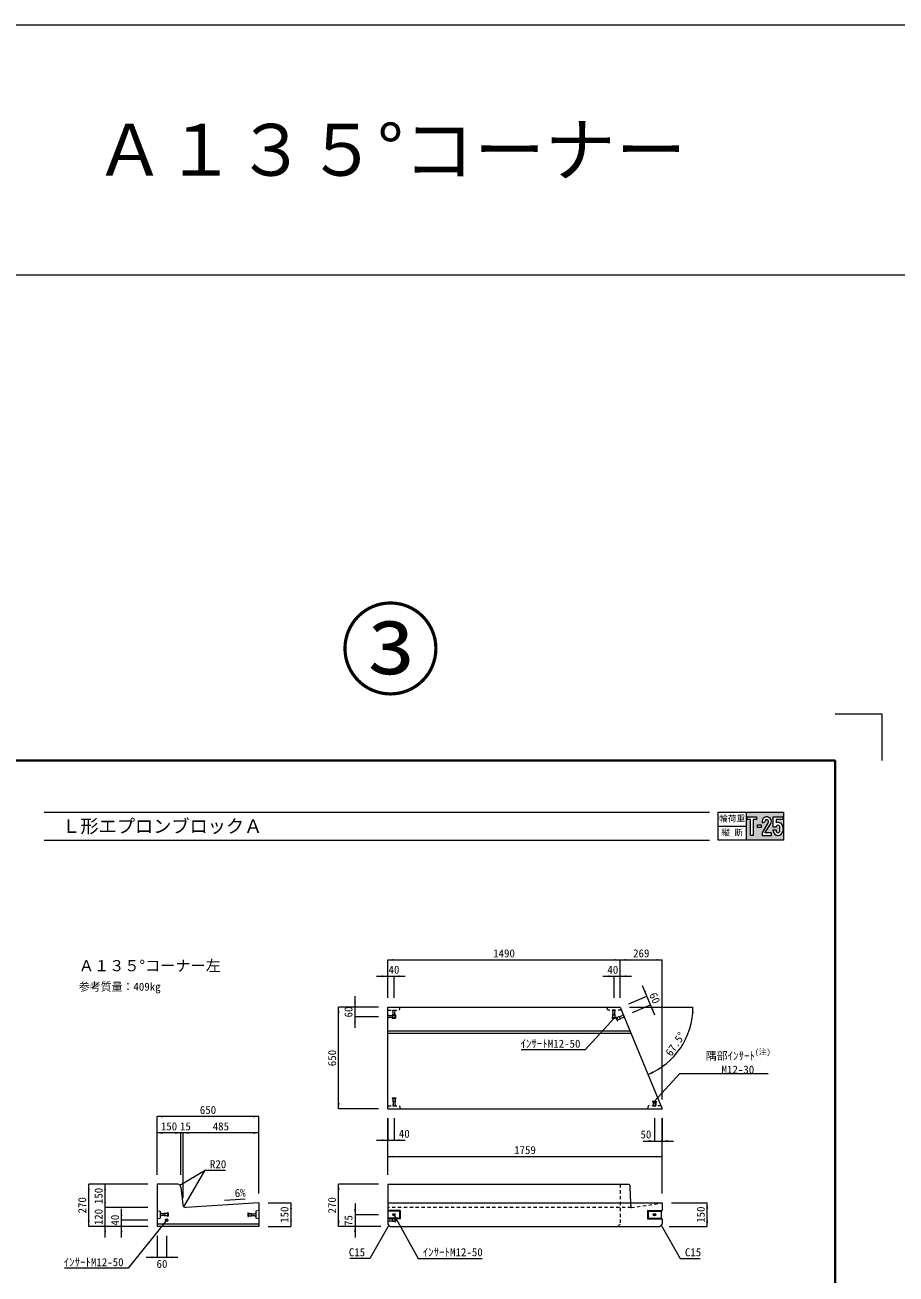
# Model space of a CAD drawing. Units: millimetres at full size. Extents: x 15766 to 83153, y 33859 to 66135.
# Drawn here: x 39752 to 45335, y 58131 to 66135 of the extents above; entities that cross this region are included whole.
import ezdxf
from ezdxf.enums import TextEntityAlignment as Align

# ---------------------------------------------------------------- set-up
doc = ezdxf.new("R2010")
doc.units = ezdxf.units.MM
doc.header["$LTSCALE"] = 28
doc.linetypes.add('USER2', pattern=[1.35, 0.75, -0.6])
for name, color, linetype, lineweight in [('0_2', 1, 'Continuous', 13), ('Defpoints_3', 7, 'Continuous', 13), ('インサート', 3, 'USER2', 5), ('図枠', 7, 'Continuous', 5), ('寸法線', 7, 'Continuous', 13), ('引出線', 4, 'Continuous', 13), ('文字', 7, 'Continuous', 13), ('本体', 2, 'Continuous', 13), ('補助線', 8, 'Continuous', 13)]:
    doc.layers.add(name, color=color, linetype=linetype, lineweight=lineweight)
doc.layers.add('ハッチング', color=7, linetype='Continuous')
doc.styles.add('ＭＳ ゴシック', font='')
doc.styles.get('ＭＳ ゴシック').set_extended_font_data('MS Gothic')

# ---------------------------------------------------------------- blocks, each defined once
blk = doc.blocks.new('filled_arrow')
at = {"color": 0, "linetype": 'Continuous', "lineweight": -2}
blk.add_solid([(7.5, 1.25), (0, 0), (7.5, -1.25)], dxfattribs=at)

msp = doc.modelspace()

# ---------------------------------------------------------------- hatches: boundary and pattern name
at = {"layer": 'ハッチング'}
h = msp.add_hatch(color=256, dxfattribs=at)
h.paths.add_polyline_path([(44614.1, 60910.73), (44614.1, 61090.73), (44374.1, 61090.73), (44374.1, 60910.73)])
h.paths.add_polyline_path([(44476.1, 60940.73), (44476.1, 60958.73), (44516.11, 61024.11, 0.53298), (44507.93, 61041.95, 0.53298), (44494.51, 61027.62), (44477.12, 61022.96, -0.5398), (44510.82, 61059.71, -0.5398), (44531.13, 61014.18), (44494.46, 60958.73), (44536.1, 60958.73), (44536.1, 60940.73)], flags=16)
h.paths.add_polyline_path([(44419.1, 60940.73), (44401.1, 60940.73), (44401.1, 61042.73), (44380.1, 61042.73), (44380.1, 61060.73), (44440.1, 61060.73), (44440.1, 61042.73), (44419.1, 61042.73)], flags=16)
h.paths.add_polyline_path([(44446.1, 60991.73), (44446.1, 61009.73), (44470.1, 61009.73), (44470.1, 60991.73)], flags=16)
h.paths.add_polyline_path([(44548.1, 60970.73), (44548.1, 60976.73), (44566.1, 60976.73), (44566.1, 60970.73, 1), (44590.1, 60970.73), (44590.1, 60994.73, 1), (44566.1, 60994.73), (44548.1, 60994.73), (44548.1, 61060.73), (44608.1, 61060.73), (44608.1, 61042.73), (44566.1, 61042.73), (44566.1, 61022.22, -0.54057), (44608.1, 60994.73), (44608.1, 60970.73, -1)], flags=16)
at = {"layer": '引出線'}
msp.add_hatch(color=256, dxfattribs=at).paths.add_polyline_path([(40745.1, 58700.85), (40746.24, 58701.28), (40746.04, 58701.62)])

# ---------------------------------------------------------------- linework, layer by layer
at = {"layer": '0_2'}
for p, q in [((15766.3, 66135.04), (83153.02, 66135.04)), ((15766.3, 64534.68), (83153.02, 64534.68))]:
    msp.add_line(p, q, dxfattribs=at)
at = {"layer": 'Defpoints_3'}
for p, q in [((44944.1, 61720.73), (45244.1, 61720.73)), ((45244.1, 61720.73), (45244.1, 61420.73))]:
    msp.add_line(p, q, dxfattribs=at)
at = {"layer": 'インサート'}
for p, q in [((42108.75, 59774.81), (42108.75, 59820.81)), ((42108.75, 59820.81), (42125.25, 59820.81)), ((42111, 59790.81), (42111, 59820.81)), ((42123, 59790.81), (42123, 59820.81)), ((42127, 59791.81), (42123, 59791.81)), ((42123, 59791.81), (42123, 59767.81)), ((42125.25, 59774.81), (42125.25, 59820.81)), ((42127, 59791.81), (42127, 59767.81)), ((43518.75, 59774.81), (43518.75, 59820.81)), ((43518.75, 59820.81), (43535.25, 59820.81)), ((43521, 59790.81), (43521, 59820.81)), ((43533, 59790.81), (43533, 59820.81)), ((43535.25, 59774.81), (43535.25, 59820.81)), ((43544.31, 59774.39), (43586.81, 59792)), ((43586.81, 59792), (43593.12, 59776.75)), ((42123, 59788.06), (42077, 59788.06)), ((42077, 59788.06), (42077, 59771.56)), ((42107, 59785.81), (42077, 59785.81)), ((42107, 59773.81), (42077, 59773.81)), ((42123, 59771.56), (42077, 59771.56)), ((42105, 59770.81), (42105, 59774.81)), ((42105, 59774.81), (42129, 59774.81)), ((42105, 59770.81), (42129, 59770.81)), ((42107, 59785.81), (42107, 59773.81)), ((42111, 59790.81), (42123, 59790.81)), ((42127, 59767.81), (42123, 59767.81)), ((42129, 59770.81), (42129, 59774.81)), ((43515, 59770.81), (43515, 59774.81)), ((43515, 59774.81), (43539, 59774.81)), ((43515, 59770.81), (43539, 59770.81)), ((43521, 59790.81), (43533, 59790.81)), ((43539, 59770.81), (43539, 59774.81)), ((43539.18, 59776.33), (43542.87, 59777.86)), ((43539.18, 59776.33), (43548.36, 59754.16)), ((43542.87, 59777.86), (43552.06, 59755.69)), ((43548.36, 59754.16), (43552.06, 59755.69)), ((43550.62, 59759.15), (43593.12, 59776.75)), ((43559.95, 59778.44), (43587.67, 59789.92)), ((43559.95, 59778.44), (43564.54, 59767.35)), ((43564.54, 59767.35), (43592.26, 59778.83)), ((42105, 59258.81), (42105, 59254.81)), ((42105, 59258.81), (42129, 59258.81)), ((42105, 59254.81), (42129, 59254.81)), ((42108.75, 59254.81), (42108.75, 59208.81)), ((42111, 59238.81), (42111, 59208.81)), ((42111, 59238.81), (42123, 59238.81)), ((42123, 59238.81), (42123, 59208.81)), ((42125.25, 59254.81), (42125.25, 59208.81)), ((42129, 59258.81), (42129, 59254.81)), ((43774.24, 59238.81), (43774.24, 59234.81)), ((43774.24, 59238.81), (43798.24, 59238.81)), ((43774.24, 59234.81), (43798.24, 59234.81)), ((43777.99, 59234.81), (43777.99, 59208.81)), ((43794.49, 59234.81), (43794.49, 59208.81)), ((43798.24, 59238.81), (43798.24, 59234.81)), ((42108.75, 59208.81), (42125.25, 59208.81)), ((43777.99, 59208.81), (43794.49, 59208.81)), ((43780.24, 59228.81), (43780.24, 59208.81)), ((43780.24, 59228.81), (43792.24, 59228.81)), ((43792.24, 59228.81), (43792.24, 59208.81)), ((40664.78, 58519.27), (40618.78, 58519.27)), ((40618.78, 58519.27), (40618.78, 58502.77)), ((40648.78, 58517.02), (40618.78, 58517.02)), ((40648.78, 58517.02), (40648.78, 58505.02)), ((40668.78, 58523.02), (40664.78, 58523.02)), ((40664.78, 58523.02), (40664.78, 58499.02)), ((40668.78, 58523.02), (40668.78, 58499.02)), ((41180.78, 58523.02), (41184.78, 58523.02)), ((41180.78, 58523.02), (41180.78, 58499.02)), ((41184.78, 58523.02), (41184.78, 58499.02)), ((41184.78, 58519.27), (41230.78, 58519.27)), ((41200.78, 58517.02), (41230.78, 58517.02)), ((41200.78, 58517.02), (41200.78, 58505.02)), ((41230.78, 58519.27), (41230.78, 58502.77)), ((40648.78, 58505.02), (40618.78, 58505.02)), ((40664.78, 58502.77), (40618.78, 58502.77)), ((40668.78, 58499.02), (40664.78, 58499.02)), ((41180.78, 58499.02), (41184.78, 58499.02)), ((41184.78, 58502.77), (41230.78, 58502.77)), ((41200.78, 58505.02), (41230.78, 58505.02)), ((42123, 58484.27), (42077, 58484.27)), ((42077, 58484.27), (42077, 58467.77)), ((42107, 58482.02), (42077, 58482.02)), ((42107, 58470.02), (42077, 58470.02)), ((42123, 58467.77), (42077, 58467.77)), ((42107, 58482.02), (42107, 58470.02)), ((42127, 58488.02), (42123, 58488.02)), ((42123, 58488.02), (42123, 58464.02)), ((42127, 58464.02), (42123, 58464.02)), ((42127, 58488.02), (42127, 58464.02))]:
    msp.add_line(p, q, dxfattribs=at)
at = {"layer": 'インサート', "linetype": 'Continuous'}
for centre, radius in [((42117, 58511.02), 8.25), ((42117, 58511.02), 6), ((43786.24, 58511.02), 8.25), ((43786.24, 58511.02), 6), ((40659.78, 58476.02), 8.25), ((40659.78, 58476.02), 6)]:
    msp.add_circle(centre, radius, dxfattribs=at)
at = {"layer": '図枠', "lineweight": 40}
for p, q in [((39544.1, 61420.73), (44944.1, 61420.73)), ((44944.1, 61420.73), (44944.1, 53110.73))]:
    msp.add_line(p, q, dxfattribs=at)
at = {"layer": '図枠', "lineweight": 13}
for p, q in [((39874.1, 61090.73), (44138.63, 61090.73)), ((44374.1, 61090.73), (44374.1, 60910.73)), ((44194.1, 61000.73), (44374.1, 61000.73)), ((44477.12, 61022.96), (44494.51, 61027.62)), ((44590.1, 60970.73), (44590.1, 60994.73)), ((44608.1, 60994.73), (44608.1, 60970.73)), ((39874.1, 60910.73), (44138.63, 60910.73))]:
    msp.add_line(p, q, dxfattribs=at)
for points in [[(44614.1, 61090.73), (44614.1, 60910.73), (44194.1, 60910.73), (44194.1, 61090.73)], [(44401.1, 60940.73), (44401.1, 61042.73), (44380.1, 61042.73), (44380.1, 61060.73), (44440.1, 61060.73), (44440.1, 61042.73), (44419.1, 61042.73), (44419.1, 60940.73)], [(44446.1, 61009.73), (44470.1, 61009.73), (44470.1, 60991.73), (44446.1, 60991.73)]]:
    msp.add_lwpolyline(points, close=True, dxfattribs=at)
for points in [[(44516.11, 61024.11), (44476.1, 60958.73), (44476.1, 60940.73), (44536.1, 60940.73), (44536.1, 60958.73), (44494.46, 60958.73), (44531.13, 61014.18)], [(44566.1, 60994.73), (44548.1, 60994.73), (44548.1, 61060.73), (44608.1, 61060.73), (44608.1, 61042.73), (44566.1, 61042.73), (44566.1, 61022.22)], [(44548.1, 60970.73), (44548.1, 60976.73), (44566.1, 60976.73), (44566.1, 60970.73)]]:
    msp.add_lwpolyline(points, dxfattribs=at)
for centre, radius, start, end in [((44506.03, 61030.28), 29.82, 327.32155, 194.20268), ((44506.03, 61030.28), 11.82, 328.53575, 192.98848), ((44578.1, 60994.73), 30, 0, 113.57818), ((44578.1, 60994.73), 12, 0, 180), ((44578.1, 60970.73), 30, 180, 0), ((44578.1, 60970.73), 12, 180, 0)]:
    msp.add_arc(centre, radius, start, end, dxfattribs=at)
at = {"layer": '寸法線'}
for p, q in [((42077, 60143.75), (43567, 60143.75)), ((42077, 59899.81), (42077, 60143.75)), ((43567, 59899.81), (43567, 60143.75)), ((43567, 60143.75), (43836.24, 60143.75)), ((43567, 59899.81), (43567, 60143.75)), ((43836.24, 59249.81), (43836.24, 60143.75)), ((42005, 60038.75), (42189, 60038.75)), ((42077, 59899.81), (42077, 60038.75)), ((42117, 59899.81), (42117, 60038.75)), ((43455, 60038.75), (43639, 60038.75)), ((43527, 59899.81), (43527, 60038.75)), ((43567, 59899.81), (43567, 60038.75)), ((43788.74, 59788.78), (43710.68, 59977.25)), ((41867.05, 59707.81), (41867.05, 59911.81)), ((43622.43, 59862.77), (43738.23, 59910.73)), ((41762.05, 59189.81), (41762.05, 59839.81)), ((42017, 59839.81), (41762.05, 59839.81)), ((42017, 59839.81), (41867.05, 59839.81)), ((43627, 59839.81), (44032.82, 59839.81)), ((43645.4, 59807.34), (43761.19, 59855.3)), ((42017, 59779.81), (41867.05, 59779.81)), ((42017, 59189.81), (41762.05, 59189.81)), ((41249.78, 59140.01), (40599.78, 59140.01)), ((40599.78, 58766.02), (40599.78, 59140.01)), ((41249.78, 58646.02), (41249.78, 59140.01)), ((42077, 59129.81), (42077, 58988.09)), ((42077, 58766.02), (42077, 59129.09)), ((42117, 59129.81), (42117, 58988.09)), ((43786.24, 59129.81), (43786.24, 58983.09)), ((43836.24, 59129.81), (43836.24, 58983.09)), ((43836.24, 58646.02), (43836.24, 59129.09)), ((40749.78, 59035.01), (40599.78, 59035.01)), ((40599.78, 58766.02), (40599.78, 59035.01)), ((40836.78, 59035.01), (40677.78, 59035.01)), ((40749.78, 58766.02), (40749.78, 59035.01)), ((40749.78, 58766.02), (40749.78, 59035.01)), ((41249.78, 59035.01), (40764.78, 59035.01)), ((40764.78, 58616.02), (40764.78, 59035.01)), ((40764.78, 58616.02), (40764.78, 59035.01)), ((41249.78, 58646.02), (41249.78, 59035.01)), ((42005, 58988.09), (42189, 58988.09)), ((43714.24, 58983.09), (43908.24, 58983.09)), ((42077, 58883.09), (43836.24, 58883.09)), ((40160.41, 58436.02), (40160.41, 58706.02)), ((40539.78, 58706.02), (40160.41, 58706.02)), ((40265.41, 58556.02), (40265.41, 58706.02)), ((40539.78, 58706.02), (40265.41, 58706.02)), ((41762.05, 58436.02), (41762.05, 58706.02)), ((42017, 58706.02), (41762.05, 58706.02)), ((40265.41, 58364.02), (40265.41, 58628.02)), ((40539.78, 58556.02), (40265.41, 58556.02)), ((40539.78, 58556.02), (40265.41, 58556.02)), ((40370.41, 58364.02), (40370.41, 58548.02)), ((41309.78, 58586.02), (41456.75, 58586.02)), ((41456.75, 58586.02), (41456.75, 58436.02)), ((41867.05, 58583.02), (41867.05, 58364.02)), ((42017, 58511.02), (41867.05, 58511.02)), ((43896.24, 58586.02), (44124.76, 58586.02)), ((44124.76, 58436.02), (44124.76, 58586.02)), ((40539.78, 58436.02), (40160.41, 58436.02)), ((40539.78, 58436.02), (40265.41, 58436.02)), ((40539.78, 58476.02), (40370.41, 58476.02)), ((40539.78, 58436.02), (40370.41, 58436.02)), ((41309.78, 58436.02), (41456.75, 58436.02)), ((42032, 58436.02), (41762.05, 58436.02)), ((42032, 58436.02), (41867.05, 58436.02)), ((43881.24, 58436.02), (44124.76, 58436.02)), ((40599.78, 58376.02), (40599.78, 58237.82)), ((40659.78, 58376.02), (40659.78, 58237.82)), ((40527.78, 58237.82), (40731.78, 58237.82))]:
    msp.add_line(p, q, dxfattribs=at)
msp.add_arc((43567, 59839.81), 465.81, 292.5, 0, dxfattribs=at)
at = {"layer": '引出線'}
msp.add_line((40745.1, 58700.85), (40907.34, 58795.51), dxfattribs=at)
for points in [[(43527, 59770.81), (43341.86, 59567.82), (42932.21, 59567.82)], [(43786.24, 59238.81), (43948.51, 59416.68), (44098.51, 59416.68), (44514.21, 59416.68)], [(40769.81, 58561.93), (40907.34, 58795.51), (41036.57, 58795.51)], [(41030.79, 58604.38), (41098.23, 58608.56), (41162.25, 58612.52)], [(40654.64, 58469.56), (40413.9, 58167.42), (40004.26, 58167.42)], [(42084.5, 58443.52), (41961.96, 58231.26), (41833.55, 58231.26)], [(42120.99, 58503.8), (42271.49, 58231.26), (42681.14, 58231.26)], [(43828.74, 58443.52), (43951.29, 58231.26), (44079.69, 58231.26)]]:
    msp.add_lwpolyline(points, dxfattribs=at)
msp.add_lwpolyline([(40745.1, 58700.85), (40746.24, 58701.28), (40746.04, 58701.62)], close=True, dxfattribs=at)
at = {"layer": '本体'}
for p, q in [((42077, 59189.81), (42077, 59839.81)), ((42077, 59839.81), (43567, 59839.81)), ((43567, 59839.81), (43836.24, 59189.81)), ((42077, 59189.81), (43836.24, 59189.81)), ((40599.78, 58706.02), (40599.78, 58436.02)), ((40731.68, 58706.02), (40599.78, 58706.02)), ((40751.58, 58688.01), (40762.87, 58575.18)), ((42077, 58706.02), (42077, 58451.02)), ((42077, 58706.02), (43620.85, 58706.02)), ((43629.13, 58688.07), (43633.21, 58586.02)), ((41249.78, 58586.02), (40784, 58557.21)), ((41249.78, 58586.02), (41249.78, 58436.02)), ((42077, 58586.02), (43836.24, 58586.02)), ((43828.37, 58533.52), (43836.24, 58538.52)), ((43828.37, 58533.52), (43828.37, 58488.52)), ((43836.24, 58586.02), (43836.24, 58538.52)), ((41249.78, 58436.02), (40599.78, 58436.02)), ((42077, 58451.02), (42092, 58436.02)), ((42092, 58436.02), (43821.24, 58436.02)), ((43836.24, 58451.02), (43821.24, 58436.02)), ((43828.37, 58488.52), (43836.24, 58483.52)), ((43836.24, 58483.52), (43836.24, 58451.02))]:
    msp.add_line(p, q, dxfattribs=at)
at = {"layer": '本体', "linetype": 'USER2', "lineweight": 9}
for p, q in [((42077, 59820.81), (42152, 59820.81)), ((42152, 59820.81), (42157, 59839.81)), ((43487, 59820.81), (43482, 59839.81)), ((43574.87, 59820.81), (43487, 59820.81)), ((42077, 59208.81), (42152, 59208.81)), ((42152, 59208.81), (42157, 59189.81)), ((43746.24, 59208.81), (43741.24, 59189.81)), ((43828.37, 59208.81), (43746.24, 59208.81)), ((43567, 58706.02), (43567, 58451.02)), ((43637.42, 58556.33), (42077, 58556.33)), ((43633.21, 58586.02), (43633.66, 58574.58)), ((43637.42, 58556.33), (43836.24, 58586.02)), ((43567, 58451.02), (43552, 58436.02))]:
    msp.add_line(p, q, dxfattribs=at)
at = {"layer": '本体', "lineweight": 9}
for p, q in [((42077, 59689.81), (43629.13, 59689.81)), ((42077, 59674.81), (43635.35, 59674.81)), ((40599.78, 58538.52), (40618.78, 58533.52)), ((40618.78, 58533.52), (40618.78, 58488.52)), ((41249.78, 58538.52), (41230.78, 58533.52)), ((41230.78, 58533.52), (41230.78, 58488.52)), ((40599.78, 58483.52), (40618.78, 58488.52)), ((41249.78, 58483.52), (41230.78, 58488.52))]:
    msp.add_line(p, q, dxfattribs=at)
at = {"layer": '本体', "lineweight": 5}
for p, q in [((42157, 58538.52), (42077, 58538.52)), ((42152, 58533.52), (42077, 58533.52)), ((42157, 58538.52), (42152, 58533.52)), ((42152, 58533.52), (42152, 58488.52)), ((42157, 58538.52), (42157, 58483.52)), ((43741.24, 58538.52), (43836.24, 58538.52)), ((43741.24, 58538.52), (43741.24, 58483.52)), ((43741.24, 58538.52), (43746.24, 58533.52)), ((43746.24, 58533.52), (43828.37, 58533.52)), ((43746.24, 58533.52), (43746.24, 58488.52)), ((41249.78, 58451.02), (40599.78, 58451.02)), ((42152, 58488.52), (42077, 58488.52)), ((42157, 58483.52), (42077, 58483.52)), ((42152, 58488.52), (42157, 58483.52)), ((43746.24, 58488.52), (43741.24, 58483.52)), ((43741.24, 58483.52), (43836.24, 58483.52)), ((43746.24, 58488.52), (43828.37, 58488.52))]:
    msp.add_line(p, q, dxfattribs=at)
at = {"layer": '本体'}
for centre, start, end in [((40731.68, 58686.02), 5.71059, 90), ((40782.77, 58577.17), 185.71059, 273.53956)]:
    msp.add_arc(centre, 20, start, end, dxfattribs=at)
msp.add_open_spline([(43620.85, 58706.02), (43621.63, 58705.95), (43622.41, 58705.87), (43623.11, 58705.7), (43628.81, 58704.3), (43628.97, 58696.19), (43629.13, 58688.07)], degree=3, knots=[0, 0, 0, 0, 1, 1, 1, 2, 2, 2, 2], dxfattribs=at)
at = {"layer": '本体', "linetype": 'USER2', "lineweight": 9}
msp.add_open_spline([(43633.66, 58574.58), (43633.87, 58571.32), (43634.08, 58568.05), (43634.81, 58564.66), (43635.29, 58562.42), (43636.01, 58560.13), (43637.64, 58558.7), (43638.34, 58558.09), (43639.21, 58557.63), (43640.11, 58557.31), (43640.41, 58557.21), (43640.71, 58557.11), (43641.03, 58557.07), (43641.2, 58557.04), (43641.38, 58557.02), (43641.55, 58557.02), (43641.86, 58557.02), (43642.17, 58557.05), (43642.48, 58557.08)], degree=3, knots=[0, 0, 0, 0, 1, 1, 1, 2, 2, 2, 3, 3, 3, 4, 4, 4, 5, 5, 5, 6, 6, 6, 6], dxfattribs=at)

# ---------------------------------------------------------------- block references
at = {"layer": '寸法線', "xscale": 4.8, "yscale": 4.8}
for p in [(42077, 60143.75), (43567, 60143.75), (42117, 60038.75), (43567, 60038.75), (40599.78, 59140.01), (40599.78, 59035.01), (40764.78, 59035.01), (40764.78, 59035.01), (42117, 58988.09), (43836.24, 58983.09), (42077, 58883.09), (40659.78, 58237.82)]:
    msp.add_blockref('filled_arrow', p, dxfattribs=at)
for p, rotation in [((43567, 60143.75), 180), ((43836.24, 60143.75), 180), ((42077, 60038.75), 180), ((43527, 60038.75), 180), ((41867.05, 59839.81), 90), ((43738.23, 59910.73), 112.5), ((41762.05, 59839.81), 270), ((43761.19, 59855.3), 292.5), ((44032.82, 59839.81), 267.8), ((41867.05, 59779.81), 270), ((43745.26, 59409.45), 24.7), ((41762.05, 59189.81), 90), ((41249.78, 59140.01), 180), ((40749.78, 59035.01), 180), ((40749.78, 59035.01), 180), ((41249.78, 59035.01), 180), ((42077, 58988.09), 180), ((43786.24, 58983.09), 180), ((43836.24, 58883.09), 180), ((40160.41, 58706.02), 270), ((40265.41, 58706.02), 270), ((41762.05, 58706.02), 270), ((40265.41, 58556.02), 90), ((40265.41, 58556.02), 90), ((40370.41, 58476.02), 90), ((41456.75, 58586.02), 270), ((41867.05, 58511.02), 90), ((44124.76, 58586.02), 270), ((40160.41, 58436.02), 90), ((40265.41, 58436.02), 270), ((40370.41, 58436.02), 270), ((41456.75, 58436.02), 90), ((41762.05, 58436.02), 90), ((41867.05, 58436.02), 270), ((44124.76, 58436.02), 90), ((40599.78, 58237.82), 180)]:
    msp.add_blockref('filled_arrow', p, dxfattribs=dict(at, rotation=rotation))
at = {"layer": '引出線'}
for p, xscale, yscale, rotation in [((43527, 59770.81), 0.16, 0.16, 227.6), ((43786.24, 59238.81), 0.16, 0.16, 47.6), ((41030.79, 58604.38), 0.133, 0.133, 3.5), ((40769.81, 58561.93), 0.16, 0.16, 59.5), ((40654.64, 58469.56), 0.16, 0.16, 231.5), ((42084.5, 58443.52), 0.16, 0.16, 240), ((42120.99, 58503.8), 0.16, 0.16, 298.9), ((43828.74, 58443.52), 0.16, 0.16, 300)]:
    msp.add_blockref('filled_arrow', p, dxfattribs=dict(at, xscale=xscale, yscale=yscale, rotation=rotation))

# ---------------------------------------------------------------- texts
at = {"layer": '図枠', "style": 'ＭＳ ゴシック'}
for s, p in [('輪荷重', (44284.1, 61050.18)), ('縦 断', (44284.1, 60960.18))]:
    msp.add_text(s, height=39.88, dxfattribs=at).set_placement(p, align=Align.MIDDLE_CENTER)
msp.add_text('\u3000Ｌ形エプロンブロックＡ', height=85.45, dxfattribs=at).set_placement((39874.1, 61000.73), align=Align.MIDDLE_LEFT)
at = {"layer": '寸法線', "style": 'ＭＳ ゴシック'}
for s, p in [('1490', (42822, 60185.75)), ('269', (43701.62, 60185.75)), ('40', (42116.63, 60080.75)), ('40', (43519.48, 60080.75)), ('650', (40924.78, 59182.01)), ('150', (40674.78, 59077.01)), ('15', (40779.92, 59077.01)), ('485', (41007.28, 59077.01)), ('40', (42182.96, 59030.09)), ('50', (43731.5, 59025.09)), ('1759', (42956.62, 58925.09)), ('60', (40629.78, 58195.82))]:
    msp.add_text(s, height=51.27, dxfattribs=at).set_placement(p, align=Align.MIDDLE_CENTER)
for s, rotation, p in [('60', 292.5, (43788.51, 59899.09)), ('60', 90, (41825.05, 59809.81)), ('67.5°', 56.25, (43919.39, 59604.35)), ('650', 90, (41720.05, 59514.81)), ('150', 90, (40223.41, 58631.02)), ('270', 90, (40118.41, 58571.02)), ('270', 90, (41720.05, 58571.02)), ('120', 90, (40223.41, 58496.02)), ('150', 90, (41414.75, 58511.02)), ('150', 90, (44082.76, 58511.02)), ('40', 90, (40328.41, 58476.08)), ('75', 90, (41825.05, 58473.52))]:
    msp.add_text(s, height=51.27, rotation=rotation, dxfattribs=at).set_placement(p, align=Align.MIDDLE_CENTER)
at = {"layer": '引出線', "style": 'ＭＳ ゴシック'}
for s, p in [('ｲﾝｻｰﾄM12-50', (43311.86, 59632.62)), ('C15', (41931.96, 58296.06)), ('ｲﾝｻｰﾄM12-50', (40383.9, 58232.22))]:
    msp.add_text(s, height=51.27, dxfattribs=at).set_placement(p, align=Align.TOP_RIGHT)
for s, height, p in [('隅部ｲﾝｻｰﾄ', 51.27, (44115.07, 59487.48)), ('(注)', 35.89, (44429.75, 59525.28)), ('M12-30', 51.27, (44216.46, 59399.73))]:
    msp.add_text(s, height=height, dxfattribs=at).set_placement(p, align=Align.BOTTOM_LEFT)
for s, p in [('R20', (40937.34, 58860.31)), ('ｲﾝｻｰﾄM12-50', (42301.49, 58296.06)), ('C15', (43981.29, 58296.06))]:
    msp.add_text(s, height=51.27, dxfattribs=at).set_placement(p, align=Align.TOP_LEFT)
msp.add_text('6%', height=51.27, rotation=3.54, dxfattribs=at).set_placement((41094.16, 58674.33), align=Align.TOP_LEFT)
at = {"layer": '文字', "style": 'ＭＳ ゴシック'}
msp.add_text('Ａ１３５°コーナー', height=332.3, dxfattribs=at).set_placement((42094.1, 65334.86), align=Align.MIDDLE_CENTER)
for s, height, p in [('Ａ１３５°コーナー左', 71.21, (40097.1, 60142.36)), ('参考質量：409kg', 51.27, (40097.1, 59997.51))]:
    msp.add_text(s, height=height, dxfattribs=at).set_placement(p, align=Align.TOP_LEFT)
at = {"layer": '補助線', "color": 1, "style": 'ＭＳ ゴシック'}
msp.add_text('③', height=474.7, dxfattribs=at).set_placement((42094.1, 62368.23), align=Align.TOP_CENTER)

doc.saveas('drawing.dxf')
